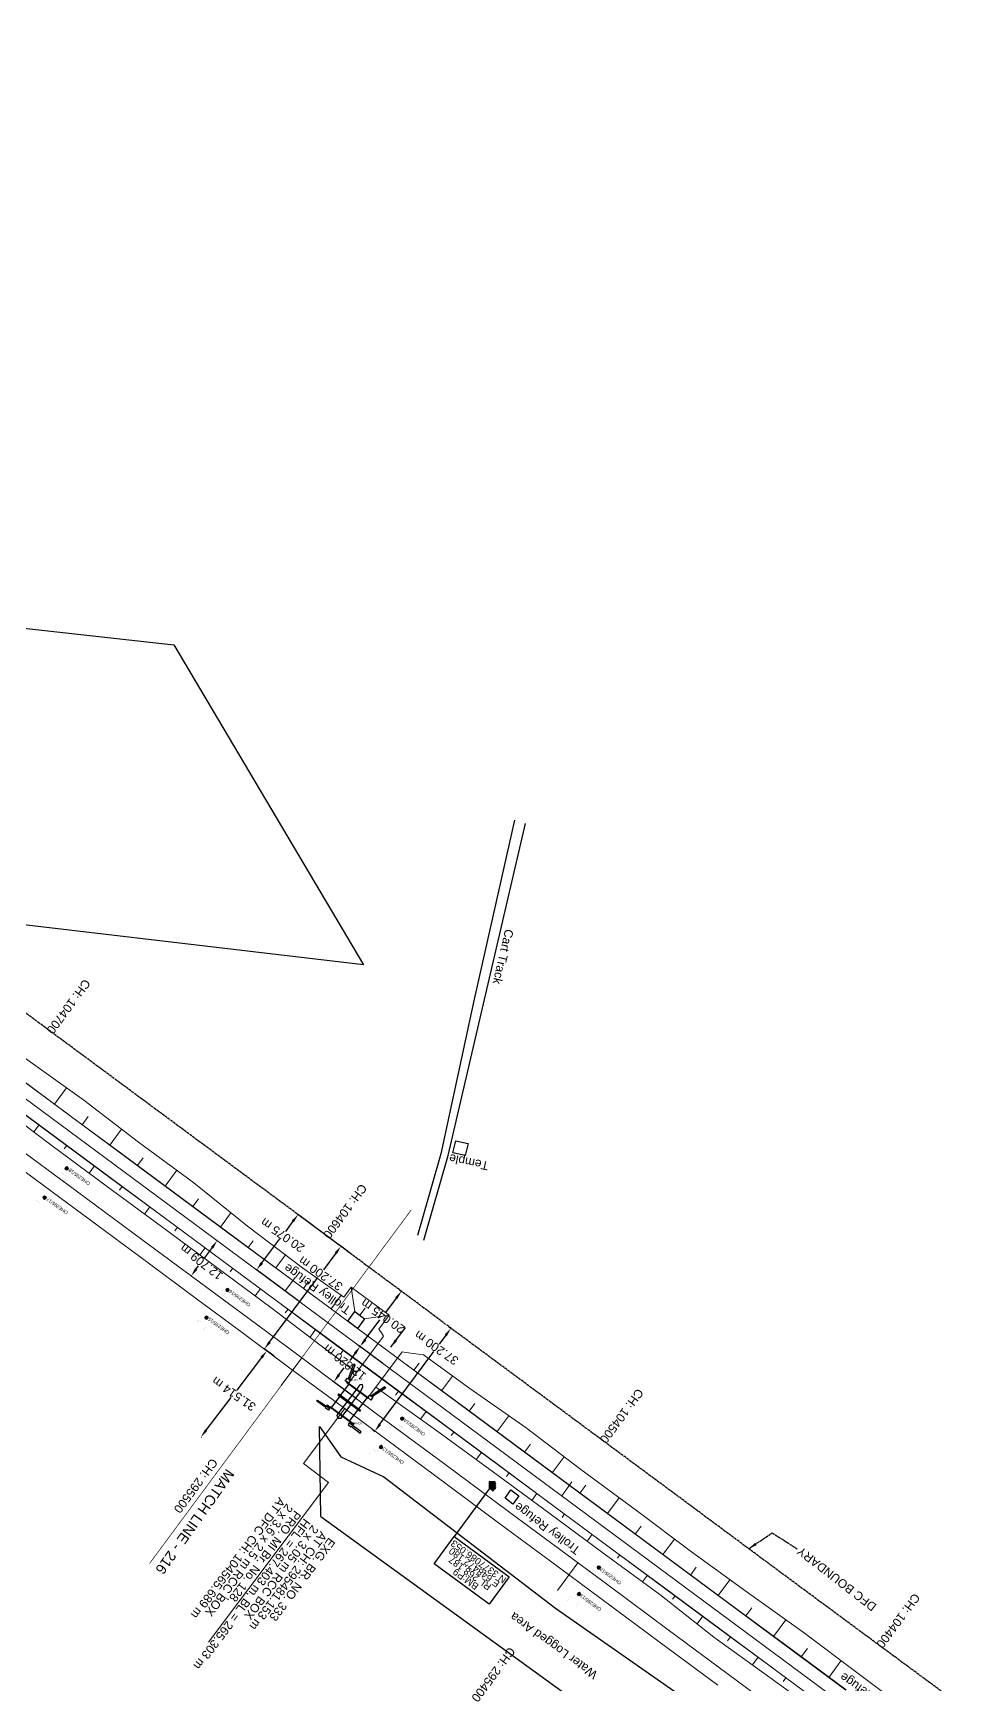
# Model space of a CAD drawing. Header units: metres. Extents: x 644418 to 1306172, y 3366650 to 6747308.
# Drawn here: x 648338.7 to 648605.2, y 3377028.2 to 3377508 of the extents above; entities that cross this region are included whole.
import ezdxf
from ezdxf.enums import TextEntityAlignment as Align

# ---------------------------------------------------------------- set-up
doc = ezdxf.new("R2010")
doc.units = ezdxf.units.M
doc.header["$MEASUREMENT"] = 0
doc.linetypes.add('CENTER', pattern=[2, 1.25, -0.25, 0.25, -0.25])
doc.linetypes.add('PHANTOM2', pattern=[1.25, 0.625, -0.125, 0.125, -0.125, 0.125, -0.125])
doc.layers.get('Defpoints').update_dxf_attribs({"lineweight": 0})
for name, color, linetype in [('Bench_Mark', 7, 'Continuous'), ('BRIDGE_PARAPET', 7, 'Continuous'), ('CART_TRACK', 34, 'Continuous'), ('CULVERT_PARAPET', 7, 'Continuous'), ('DFCC Boundary', 6, 'CENTER'), ('Dimension', 10, 'Continuous'), ('MATCH LINE', 7, 'Continuous'), ('PIER_OR_ABUTMENT', 7, 'Continuous'), ('POND', 5, 'Continuous'), ('PROPOSED DFCC FORMATION LINE', 187, 'Continuous'), ('RELIGIOUS_PLACE', 251, 'Continuous'), ('RETAINING_WALL', 142, 'Continuous'), ('SFL_SOFFIT_LVL', 251, 'Continuous'), ('SIGN_BOARD', 251, 'Continuous'), ('STYLEREMARK', 251, 'Continuous'), ('TOPO_TEXT', 251, 'Continuous'), ('Trolley Refuse', 10, 'Continuous'), ('TROLLEY_STAND', 7, 'Continuous'), ('WATER_LOGGED_AREA', 5, 'Continuous'), ('WING_WALL', 7, 'Continuous')]:
    doc.layers.add(name, color=color, linetype=linetype)
for name, color, linetype, lineweight in [('BOUNDARY DIMENTION', 10, 'Continuous', 0), ('BRIDGE DETAILS PLAN', 7, 'Continuous', 0), ('CANAL BOTTOM', 5, 'Continuous', 0), ('Existing Chainage', 7, 'Continuous', 0), ('Existing IR Track', 143, 'Continuous', 0), ('Existing Railway Boundary', 7, 'CENTER', 0), ('OHE MAST', 8, 'Continuous', 0), ('OHE MAST TEXT', 8, 'Continuous', 0), ('Proposed Chainage', 10, 'Continuous', 0), ('PROPOSED DFCC TOE LINE', 239, 'Continuous', 0), ('PROPOSED DFCC TOE SLOPES', 239, 'Continuous', 0), ('PROPOSED DFCC TRACK', 1, 'Continuous', 0)]:
    doc.layers.add(name, color=color, linetype=linetype, lineweight=lineweight)
doc.styles.get("Standard").update_dxf_attribs({"font": 'arial.ttf'})
doc.styles.add('Style-Arial', font='arial.ttf')
doc.dimstyles.new('DIM', dxfattribs={"dimtxt": 2.5, "dimasz": 2.5, "dimexe": 0.18, "dimexo": 0.0625, "dimgap": 0.09, "dimtad": 0, "dimtih": 1, "dimtoh": 1, "dimdec": 3, "dimzin": 0, "dimdsep": 46, "dimtxsty": 'Standard', "dimcen": 0.09, "dimadec": 0, "dimazin": 0, "dimtfac": 1, "dimtdec": 3, "dimtofl": 0, "dimtmove": 0, "dimatfit": 3, "dimfxl": 1, "dimtolj": 1, "dimtzin": 0, "dimarcsym": 0})
doc.dimstyles.new('ISO-25', dxfattribs={"dimtxt": 2.5, "dimasz": 2.5, "dimexe": 1.25, "dimexo": 0.625, "dimtad": 1, "dimtxsty": 'Standard', "dimcen": 2.5, "dimadec": 0, "dimazin": 0, "dimtfac": 1, "dimtmove": 0, "dimatfit": 3, "dimfxl": 1, "dimarcsym": 0})

# ---------------------------------------------------------------- blocks, each defined once
blk = doc.blocks.new('SIG')
for color, points in [(1, [(-0.22, 0.42, 0.180295), (-0.01, 0.33, -0.00255), (0.01, 0.33, -0.00255), (0.02, 0.33, 0.180295), (0.23, 0.42, -0.002654), (0.25, 0.44, 0.184495), (0.33, 0.65, 1.000001), (-0.32, 0.65, 0.184495), (-0.24, 0.44, -0.002654)]), (2, [(0.23, -0.23, -0.002654), (0.25, -0.21, 0.184495), (0.33, 0.01, 1.000001), (-0.32, 0.01, 0.184495), (-0.24, -0.21, -0.002654), (-0.22, -0.23, 0.180295), (-0.01, -0.32, -0.00255), (0.01, -0.32, -0.00255), (0.02, -0.32, 0.180295)]), (3, [(0.23, -0.88, -0.002654), (0.25, -0.86, 0.184495), (0.33, -0.64, 1.000001), (-0.32, -0.64, 0.184495), (-0.24, -0.86, -0.002654), (-0.22, -0.88, 0.395599)])]:
    blk.add_hatch(color=color).paths.add_polyline_path(points)
for p, q in [((-0.31, 0.98), (-0.32, -0.9)), ((0.33, -0.9), (0.32, 0.98))]:
    blk.add_line(p, q)
for points in [[(-0.31, 0.98), (-0.81, 0.98, 0.198758), (-0.42, 0.41, 0.003814), (-0.31, 0.39, 0.003814)], [(-0.31, 0.33), (-0.81, 0.33, 0.198758), (-0.42, -0.23, 0.003727), (-0.32, -0.26, 0.003727)], [(0.32, 0.98), (0.82, 0.98, -0.198758), (0.44, 0.41, -0.003814), (0.32, 0.39, -0.003814)], [(0.32, 0.33), (0.82, 0.33, -0.198758), (0.44, -0.23, -0.003727), (0.33, -0.26, -0.003727)], [(-0.32, -0.32), (-0.81, -0.32, 0.198758), (-0.42, -0.88, 0.003639), (-0.32, -0.9)], [(0.33, -0.32), (0.82, -0.32, -0.198758), (0.44, -0.88, -0.003639), (0.33, -0.9)]]:
    blk.add_lwpolyline(points, format="xyb")
for centre, radius, start, end in [((0.01, 0.91), 0.324, 12.4049, 167.5951), ((0.01, 0.81), 0.357, 27.7578, 152.2422), ((0.01, -0.9), 0.324, 181.4572, 358.5428)]:
    blk.add_arc(centre, radius, start, end)
blk = doc.blocks.new('BM')
blk.add_hatch(color=256).paths.add_polyline_path([(-0.88, 0.88), (-0.88, -0.88), (0.88, -0.88), (0.88, 0.88)])
for p, q in [((0.88, 0.88), (-0.88, 0.88)), ((-0.88, 0.88), (-0.88, -0.88)), ((0.88, -0.88), (0.88, 0.88)), ((-0.88, -0.88), (0.88, -0.88))]:
    blk.add_line(p, q)
blk = doc.blocks.new('OHE MAST')
h = blk.add_hatch(color=256)
edge = h.paths.add_edge_path()
edge.add_arc((0, 0), 0.514, 0, 360)
at = {"const_width": 0.01, "flags": 128}
for points in [[(1.5, 3.5), (1.5, 2), (-1.5, 2), (-1.5, 3.5)], [(0, 2), (0, 0)]]:
    blk.add_lwpolyline(points, dxfattribs=at)
blk.add_circle((0, 0), 0.514)
blk = doc.blocks.new('*D1532')
at = {"layer": 'Defpoints', "color": 0, "transparency": 16777216}
for p in [(648440.49, 3377121.3), (648426.16, 3377115.99), (648432.84, 3377111.01)]:
    blk.add_point(p, dxfattribs=at)
at = {"layer": 'Dimension', "color": 0, "lineweight": -2, "transparency": 16777216}
for p, q in [((648440.44, 3377121.33), (648433.67, 3377126.38)), ((648432.32, 3377124.27), (648430.79, 3377122.21)), ((648427.65, 3377117.99), (648429.16, 3377120.02)), ((648432.79, 3377111.05), (648426.01, 3377116.1))]:
    blk.add_line(p, q, dxfattribs=at)
at = {"layer": 'Dimension', "color": 0, "transparency": 16777216}
for points in [[(648431.99, 3377124.51), (648432.66, 3377124.02), (648433.81, 3377126.27)], [(648427.32, 3377118.24), (648427.98, 3377117.75), (648426.16, 3377115.99)]]:
    blk.add_solid(points, dxfattribs=at)
at = {"layer": 'Dimension', "color": 0, "lineweight": 0, "transparency": 16777216, "insert": (648429.35, 3377121.61), "char_height": 2.5, "attachment_point": 5, "rotation": 142}
blk.add_mtext('\\A1;12.820 m', dxfattribs=at)
blk = doc.blocks.new('*D1517')
at = {"layer": 'Defpoints', "color": 0, "transparency": 16777216}
for p in [(648392.27, 3377156.99), (648384.71, 3377146.77), (648384.71, 3377146.77)]:
    blk.add_point(p, dxfattribs=at)
at = {"layer": 'Dimension', "color": 0, "lineweight": -2, "transparency": 16777216}
for p, q in [((648392.22, 3377157.03), (648392.12, 3377157.1)), ((648390.78, 3377154.98), (648388.5, 3377151.9)), ((648384.66, 3377146.81), (648384.56, 3377146.88)), ((648386.19, 3377148.78), (648386.87, 3377149.7))]:
    blk.add_line(p, q, dxfattribs=at)
at = {"layer": 'Dimension', "color": 0, "transparency": 16777216}
for points in [[(648390.44, 3377155.23), (648391.11, 3377154.74), (648392.26, 3377156.99)], [(648385.86, 3377149.03), (648386.53, 3377148.54), (648384.71, 3377146.77)]]:
    blk.add_solid(points, dxfattribs=at)
at = {"layer": 'Dimension', "color": 0, "lineweight": 0, "transparency": 16777216, "insert": (648387.68, 3377150.8), "char_height": 2.5, "attachment_point": 5, "rotation": 142}
blk.add_mtext('\\A1;12.709 m', dxfattribs=at)
blk = doc.blocks.new('*D1579')
at = {"layer": 'BOUNDARY DIMENTION', "color": 0, "lineweight": -2, "transparency": 16777216}
for p, q in [((648427.71, 3377155.74), (648415.64, 3377164.75)), ((648414.29, 3377162.64), (648412.09, 3377159.7)), ((648405.26, 3377150.57), (648410.45, 3377157.51)), ((648415.69, 3377139.66), (648403.62, 3377148.67))]:
    blk.add_line(p, q, dxfattribs=at)
at = {"layer": 'BOUNDARY DIMENTION', "color": 0, "transparency": 16777216}
for points in [[(648413.96, 3377162.89), (648414.62, 3377162.39), (648415.79, 3377164.65)], [(648404.93, 3377150.82), (648405.6, 3377150.32), (648403.77, 3377148.57)]]:
    blk.add_solid(points, dxfattribs=at)
at = {"layer": 'Defpoints', "color": 0, "transparency": 16777216}
for p in [(648415.79, 3377164.65), (648427.76, 3377155.7), (648415.74, 3377139.62)]:
    blk.add_point(p, dxfattribs=at)
at = {"layer": 'BOUNDARY DIMENTION', "color": 0, "transparency": 16777216, "insert": (648411.27, 3377158.61), "char_height": 2.5, "attachment_point": 5, "rotation": 145}
blk.add_mtext('\\A1;20.075 m', dxfattribs=at)
blk = doc.blocks.new('*D1573')
at = {"layer": 'Defpoints', "color": 0, "linetype": 'ByBlock', "ltscale": 0.5, "transparency": 16777216}
for p in [(648406.68, 3377125.01), (648387.55, 3377099.97), (648387.55, 3377099.97)]:
    blk.add_point(p, dxfattribs=at)
at = {"layer": 'Existing Railway Boundary', "color": 0, "linetype": 'ByBlock', "lineweight": -2, "ltscale": 0.5, "transparency": 16777216}
for p, q in [((648405.16, 3377123.03), (648397.95, 3377113.58)), ((648406.73, 3377124.97), (648406.82, 3377124.9)), ((648389.07, 3377101.95), (648396.28, 3377111.4)), ((648387.6, 3377099.93), (648387.69, 3377099.86))]:
    blk.add_line(p, q, dxfattribs=at)
at = {"layer": 'Existing Railway Boundary', "color": 0, "linetype": 'ByBlock', "ltscale": 0.5, "transparency": 16777216}
for points in [[(648404.83, 3377123.28), (648405.49, 3377122.77), (648406.68, 3377125.01)], [(648388.74, 3377102.21), (648389.4, 3377101.7), (648387.55, 3377099.97)]]:
    blk.add_solid(points, dxfattribs=at)
at = {"layer": 'Existing Railway Boundary', "color": 0, "linetype": 'ByBlock', "ltscale": 0.5, "transparency": 16777216, "insert": (648397.11, 3377112.49), "char_height": 2.5, "attachment_point": 5, "rotation": 145}
blk.add_mtext('\\A1;31.514 m', dxfattribs=at)
blk = doc.blocks.new('*D1791')
at = {"layer": 'BOUNDARY DIMENTION', "color": 0, "lineweight": -2, "transparency": 16777216}
for p, q in [((648445.16, 3377142.78), (648445.94, 3377142.2)), ((648444.29, 3377140.31), (648441.21, 3377136.18)), ((648435.29, 3377128.26), (648439.57, 3377133.99)), ((648433.15, 3377126.73), (648433.93, 3377126.15))]:
    blk.add_line(p, q, dxfattribs=at)
at = {"layer": 'BOUNDARY DIMENTION', "color": 0, "transparency": 16777216}
for points in [[(648443.96, 3377140.56), (648444.63, 3377140.06), (648445.79, 3377142.31)], [(648434.95, 3377128.5), (648435.62, 3377128.01), (648433.79, 3377126.25)]]:
    blk.add_solid(points, dxfattribs=at)
at = {"layer": 'Defpoints', "color": 0, "transparency": 16777216}
for p in [(648445.11, 3377142.82), (648445.79, 3377142.31), (648433.1, 3377126.77)]:
    blk.add_point(p, dxfattribs=at)
at = {"layer": 'BOUNDARY DIMENTION', "color": 0, "transparency": 16777216, "insert": (648440.39, 3377135.09), "char_height": 2.5, "attachment_point": 5, "rotation": 145}
blk.add_mtext('\\A1;20.045 m', dxfattribs=at)
blk = doc.blocks.new('*D1916')
at = {"layer": 'Defpoints', "color": 0, "linetype": 'Continuous', "ltscale": 0.5, "transparency": 16777216}
for p in [(648428.21, 3377155.36), (648431.09, 3377153.22), (648408.86, 3377123.38)]:
    blk.add_point(p, dxfattribs=at)
at = {"layer": 'DFCC Boundary', "color": 0, "linetype": 'Continuous', "lineweight": -2, "ltscale": 0.5, "transparency": 16777216}
for p, q in [((648431.04, 3377153.26), (648428.07, 3377155.46)), ((648426.72, 3377153.35), (648423.14, 3377148.54)), ((648407.49, 3377127.53), (648421.5, 3377146.35)), ((648408.81, 3377123.42), (648405.85, 3377125.63))]:
    blk.add_line(p, q, dxfattribs=at)
at = {"layer": 'DFCC Boundary', "color": 0, "linetype": 'Continuous', "ltscale": 0.5, "transparency": 16777216}
for points in [[(648426.39, 3377153.6), (648427.06, 3377153.1), (648428.21, 3377155.36)], [(648407.15, 3377127.78), (648407.82, 3377127.28), (648405.99, 3377125.52)]]:
    blk.add_solid(points, dxfattribs=at)
at = {"layer": 'DFCC Boundary', "color": 0, "linetype": 'Continuous', "ltscale": 0.5, "transparency": 16777216, "insert": (648422.32, 3377147.44), "char_height": 2.5, "attachment_point": 5, "rotation": 145}
blk.add_mtext('\\A1;37.200 m', dxfattribs=at)
blk = doc.blocks.new('*D1917')
at = {"layer": 'Defpoints', "color": 0, "linetype": 'Continuous', "ltscale": 0.5, "transparency": 16777216}
for p in [(648459.48, 3377132.1), (648460.21, 3377131.56), (648437.35, 3377102.2)]:
    blk.add_point(p, dxfattribs=at)
at = {"layer": 'DFCC Boundary', "color": 0, "linetype": 'Continuous', "lineweight": -2, "ltscale": 0.5, "transparency": 16777216}
for p, q in [((648459.53, 3377132.06), (648460.35, 3377131.45)), ((648458.72, 3377129.55), (648456.81, 3377126.97)), ((648439.56, 3377103.67), (648455.18, 3377124.77)), ((648437.4, 3377102.16), (648438.22, 3377101.55))]:
    blk.add_line(p, q, dxfattribs=at)
at = {"layer": 'DFCC Boundary', "color": 0, "linetype": 'Continuous', "ltscale": 0.5, "transparency": 16777216}
for points in [[(648458.38, 3377129.8), (648459.05, 3377129.3), (648460.21, 3377131.56)], [(648439.23, 3377103.92), (648439.9, 3377103.42), (648438.08, 3377101.66)]]:
    blk.add_solid(points, dxfattribs=at)
at = {"layer": 'DFCC Boundary', "color": 0, "linetype": 'Continuous', "ltscale": 0.5, "transparency": 16777216, "insert": (648455.99, 3377125.87), "char_height": 2.5, "attachment_point": 5, "rotation": 145}
blk.add_mtext('\\A1;37.200 m', dxfattribs=at)

msp = doc.modelspace()

# ---------------------------------------------------------------- linework, layer by layer
at = {"layer": 'BRIDGE DETAILS PLAN', "color": 7, "linetype": 'Continuous', "lineweight": 0, "flags": 128}
msp.add_lwpolyline([(648429.3164, 3377108.2241), (648417.3134, 3377092.2577), (648424.617, 3377086.767), (648389.7429, 3377040.3774)], dxfattribs=at)
at = {"layer": 'CART_TRACK', "linetype": 'Continuous'}
for points in [[(648478.688, 3377279.189, 266.688), (648466.956, 3377227.164, 266.558), (648457.243, 3377182.264, 266.61), (648450.467, 3377158.465, 266.441)], [(648452.356, 3377157.188, 266.516), (648459.345, 3377181.719, 266.561), (648469.686, 3377225.83, 266.688), (648481.841, 3377278.246, 266.591)]]:
    msp.add_polyline3d(points, dxfattribs=at)
at = {"layer": 'CULVERT_PARAPET', "linetype": 'Continuous'}
for points in [[(648427.35, 3377112.098, 268.67), (648427.449, 3377112.226, 268.675), (648433.892, 3377107.533, 268.668), (648433.7929, 3377107.4049, 268.668)], [(648427.557, 3377112.39, 268.594), (648427.629, 3377112.465, 268.622), (648433.881, 3377107.747, 268.626), (648433.8064, 3377107.6693, 268.626)], [(648430.053, 3377115.853, 268.64), (648436.25, 3377111.307, 268.635), (648436.117, 3377111.162, 268.634), (648429.92, 3377115.708, 268.634)], [(648425.114, 3377108.772, 268.699), (648431.311, 3377104.226, 268.694), (648431.178, 3377104.081, 268.693), (648424.981, 3377108.627, 268.693)]]:
    msp.add_polyline3d(points, close=True, dxfattribs=at)
at = {"layer": 'DFCC Boundary', "ltscale": 0.5, "flags": 128}
msp.add_lwpolyline([(655695.597, 3371812.1897), (655640.8822, 3371912.823), (655580.0449, 3371996.7158), (655509.7792, 3372062.0857), (655426.9534, 3372113.9756), (655342.6069, 3372167.9462), (655257.8854, 3372221.2222), (655173.2688, 3372275.363), (655087.3459, 3372327.2788), (655002.8598, 3372380.6107), (654914.5097, 3372429.9473), (654741.1355, 3372529.4419), (654650.033, 3372576.4159), (654568.6995, 3372626.155), (654571.9877, 3372630.6369), (654391.4686, 3372756.327), (654377.1337, 3372736.8494), (654004.4289, 3373016.6995), (654007.7887, 3373020.6424), (653690.5739, 3373253.6486), (653690.5425, 3373253.6059), (653433.8132, 3373453.1485), (653440.7668, 3373462.5592), (653208.8394, 3373636.5534), (653216.1698, 3373646.5105), (653142.1983, 3373700.8896), (653053.6963, 3373771.1122), (652994.4341, 3373810.5255), (652929.3691, 3373859.5713), (652860.9168, 3373902.1103), (652749.6028, 3373984.4705), (652631.2396, 3374070.7175), (652636.2281, 3374078.1704), (652537.912, 3374145.7283), (652392.904, 3374241.2711), (652388.7719, 3374235.6812), (652308.569, 3374304.8076), (652315.9256, 3374314.7669), (652103.9815, 3374448.7876), (652083.1937, 3374464.1943), (652072.7494, 3374471.9329), (652052.3219, 3374487.0684), (652038.1897, 3374497.5387), (652024.0173, 3374508.0388), (652009.8347, 3374518.5254), (651995.6683, 3374529), (651981.7515, 3374539.2836), (651967.8828, 3374549.5317), (651954.6903, 3374559.2866), (651941.4997, 3374569.04), (651923.9377, 3374582.0168), (651906.3215, 3374595.0337), (651892.0868, 3374605.5547), (651877.7985, 3374616.1153), (651861.6288, 3374628.0564), (651845.5071, 3374639.9619), (651829.5757, 3374651.7544), (651824.7911, 3374655.296), (651813.6747, 3374663.5244), (651797.4592, 3374675.4968), (651792.6217, 3374679.0685), (651809.3453, 3374701.6999), (651798.0335, 3374710.0518), (651782.3495, 3374721.6444), (651766.6655, 3374733.2369), (651750.5163, 3374745.1875), (651734.3118, 3374757.179), (651717.3274, 3374769.6994), (651700.4625, 3374782.1317), (651684.6001, 3374793.8578), (651668.5938, 3374805.6902), (651652.6806, 3374817.4203), (651636.8173, 3374829.1137), (651620.9269, 3374840.8662), (651604.9647, 3374852.6718), (651588.7459, 3374864.6312), (651572.5882, 3374876.5455), (651556.6943, 3374888.2868), (651540.8409, 3374899.9983), (651524.5553, 3374912.0488), (651508.2568, 3374924.109), (651492.7938, 3374935.5157), (651477.3997, 3374946.8715), (651461.3291, 3374958.7436), (651445.2311, 3374970.6359), (651429.3555, 3374982.3615), (651413.4375, 3374994.1184), (651396.6322, 3375006.522), (651379.7761, 3375018.963), (651363.6644, 3375030.8565), (651352.7728, 3375038.8965), (651331.6522, 3375054.4784), (651315.7738, 3375066.1947), (651299.7306, 3375078.0412), (651283.6239, 3375089.9346), (651273.9044, 3375097.1057), (651264.2377, 3375104.2378), (651243.4187, 3375119.6324), (651222.5077, 3375135.095), (651201.5462, 3375150.5784), (651180.4926, 3375166.1298), (651161.7365, 3375179.9701), (651143.0969, 3375193.7244), (651126.6442, 3375205.9373), (651110.0563, 3375218.2505), (651088.7204, 3375233.9244), (651067.5473, 3375249.4788), (651049.4448, 3375262.8672), (651031.0656, 3375276.4601), (651013.3004, 3375289.5618), (650995.6557, 3375302.5748), (650975.556, 3375317.4171), (650955.4878, 3375332.2363), (650948.8014, 3375337.1771), (650951.4372, 3375340.7501), (650937.0874, 3375351.3535), (650916.0918, 3375366.8677), (650897.9224, 3375380.2929), (650879.805, 3375393.6796), (650866.8386, 3375403.2309), (650853.9116, 3375412.7532), (650835.5886, 3375426.289), (650817.2946, 3375439.8035), (650797.968, 3375454.1206), (650778.7222, 3375468.3781), (650760.7655, 3375481.6337), (650742.8011, 3375494.8949), (650723.0807, 3375509.4255), (650703.3693, 3375523.9495), (650688.6613, 3375534.8372), (650673.8463, 3375545.804), (650653.7938, 3375560.6295), (650633.6894, 3375575.4932), (650612.6421, 3375591.0542), (650592.0153, 3375606.3042), (650570.0328, 3375622.5591), (650548.5001, 3375638.4814), (650530.5234, 3375651.793), (650512.3606, 3375665.2423), (650494.7465, 3375678.2665), (650476.9008, 3375691.462), (650459.2976, 3375704.4721), (650441.3132, 3375717.7633), (650427.1261, 3375728.1319), (650413.8099, 3375737.864), (650402.677, 3375746.2697), (650389.8486, 3375755.6668), (650377.7322, 3375764.5425), (650360.7275, 3375777.1141), (650343.7744, 3375789.6482), (650325.0342, 3375803.5254), (650306.3109, 3375817.39), (650287.6225, 3375831.2124), (650268.717, 3375845.1957), (650250.337, 3375858.8009), (650231.8256, 3375872.5033), (650215.4559, 3375884.6355), (650199.261, 3375896.6381), (650189.9351, 3375903.5429), (650184.6476, 3375907.4517), (650170.3331, 3375918.0338), (650153.2211, 3375930.7288), (650135.9365, 3375943.5518), (650119.2313, 3375955.9159), (650102.3769, 3375968.3905), (650085.2738, 3375981.0461), (650068.2078, 3375993.6742), (650052.7787, 3376005.1011), (650037.4384, 3376016.4621), (650022.1728, 3376027.766), (650006.9632, 3376039.0283), (649974.7512, 3376062.8762), (649961.4537, 3376072.7117), (649948.2091, 3376082.508), (649944.476, 3376085.2722), (649918.728, 3376050.5341), (649909.4316, 3376057.4177), (649896.4092, 3376067.0604), (649893.7832, 3376069.0128), (649891.1645, 3376070.9437), (649888.4639, 3376072.9569), (649875.744, 3376082.3694), (649867.5551, 3376088.4016), (649853.4118, 3376098.8745), (649839.2513, 3376109.3603), (649829.0749, 3376116.9005), (649827.2194, 3376118.2675), (649818.0867, 3376125.0366), (649808.8566, 3376131.8779), (649793.2502, 3376143.4201), (649777.6288, 3376154.9733), (649763.6321, 3376165.3144), (649749.5741, 3376175.7007), (649733.9228, 3376187.2754), (649718.3343, 3376198.8036), (649705.3241, 3376208.4391), (649692.3703, 3376218.0327), (649678.0208, 3376228.6769), (649663.5747, 3376239.3366), (649646.4625, 3376252.0623), (649634.6272, 3376260.744), (649624.9192, 3376267.9946), (649615.0208, 3376275.3876), (649599.9831, 3376286.4834), (649588.9857, 3376294.598), (649590.032, 3376296.0132), (649586.1685, 3376298.8639), (649569.3593, 3376311.3207), (649552.641, 3376323.7102), (649537.2353, 3376335.0739), (649521.9792, 3376346.327), (649506.2408, 3376358.0035), (649490.3575, 3376369.7875), (649475.7578, 3376380.5673), (649461.1933, 3376391.3211), (649445.4753, 3376402.9572), (649429.8494, 3376414.5253), (649414.4906, 3376425.9209), (649378.3483, 3376452.6365), (649368.4603, 3376459.9984), (649352.6509, 3376471.6682), (649336.6992, 3376483.4434), (649322.3941, 3376494.1037), (649307.6557, 3376505.0862), (649290.8736, 3376517.4208), (649273.972, 3376529.8435), (649258.1992, 3376541.4854), (649242.2966, 3376553.2232), (649226.5432, 3376564.8634), (649210.8826, 3376576.435), (649195.2207, 3376588.0769), (649179.5326, 3376599.7383), (649164.9134, 3376610.5118), (649150.5177, 3376621.1205), (649135.415, 3376632.3287), (649120.2337, 3376643.5954), (649107.8929, 3376652.6743), (649095.5927, 3376661.7234), (649079.5687, 3376673.5769), (649063.4846, 3376685.4748), (649046.5651, 3376697.9756), (649029.6506, 3376710.4727), (649013.3465, 3376722.5351), (648996.9805, 3376734.6431), (648980.3936, 3376746.8979), (648963.6626, 3376759.259), (648946.7453, 3376771.7643), (648929.6945, 3376784.3682), (648913.5118, 3376796.3614), (648897.2206, 3376808.435), (648876.2496, 3376823.9678), (648855.1325, 3376839.6089), (648839.3985, 3376851.2044), (648823.6596, 3376862.8037), (648806.187, 3376875.7235), (648788.7814, 3376888.5937), (648772.4766, 3376900.6763), (648756.1277, 3376912.7915), (648748.6058, 3376918.3049), (648733.321, 3376929.6306), (648718.1841, 3376940.8501), (648694.1574, 3376958.9078), (648686.9154, 3376964.1595), (648685.9321, 3376964.8321), (648667.95, 3376978.2197), (648649.3198, 3376992.1471), (648633.5557, 3377003.8368), (648617.684, 3377015.6038), (648613.3865, 3377018.7718), (648613.1308, 3377018.4261), (648605.39, 3377024.1325), (648593.439, 3377032.9404), (648576.5994, 3377045.3816), (648559.8787, 3377057.7351), (648542.9247, 3377070.3132), (648525.9483, 3377082.908), (648511.3109, 3377093.7409), (648496.5572, 3377104.6599), (648477.562, 3377118.7172), (648458.5464, 3377132.7896), (648451.3349, 3377138.2101), (648435.5918, 3377149.862), (648422.1096, 3377159.9046), (648408.3664, 3377170.0637), (648394.6863, 3377180.1761), (648381.6588, 3377189.818), (648368.6059, 3377199.4787), (648354.1188, 3377210.196), (648339.6473, 3377220.9017), (648325.8166, 3377231.1386), (648311.9735, 3377241.3853), (648297.2469, 3377252.2824), (648283.6168, 3377262.3688), (648282.6002, 3377260.9951), (648281.5015, 3377261.8082), (648268.446, 3377271.4578), (648255.3849, 3377281.1115), (648243.3023, 3377290.0413), (648231.5826, 3377298.7116), (648230.1246, 3377299.843), (648216.137, 3377310.1827), (648202.3989, 3377320.3379), (648187.9045, 3377331.0225), (648173.4524, 3377341.7035), (648159.964, 3377351.7009), (648146.3755, 3377361.7726), (648132.3698, 3377372.1252), (648118.3132, 3377382.5155), (648104.5683, 3377392.6752), (648090.8453, 3377402.8186), (648079.0331, 3377411.5788), (648067.1746, 3377420.3734), (648052.1864, 3377431.461), (648037.1291, 3377442.5999), (648023.4384, 3377452.7367), (648009.6421, 3377462.9518), (647998.5681, 3377471.1475), (647977.6651, 3377486.6371), (647970.8013, 3377491.7424), (647954.3046, 3377504.0127), (647940.5645, 3377514.1537), (647927.1436, 3377524.0583), (647912.5029, 3377534.9198), (647897.7662, 3377545.8524), (647883.3488, 3377556.5286), (647868.9785, 3377567.1699), (647855.3948, 3377577.2425), (647841.7032, 3377587.3948), (647828.8284, 3377596.8277), (647815.9828, 3377606.2395), (647798.869, 3377618.9232), (647787.996, 3377626.9816), (647769.1212, 3377640.9619), (647756.6675, 3377650.183), (647742.624, 3377660.5991), (647728.5049, 3377671.0713), (647713.635, 3377682.0926), (647698.699, 3377693.1628), (647681.9918, 3377705.517), (647665.4025, 3377717.7839), (647652.0515, 3377727.6811), (647638.8028, 3377737.5025), (647625.2604, 3377747.546), (647611.724, 3377757.585), (647601.846, 3377764.9047), (647586.5632, 3377776.2354), (647574.9107, 3377784.8659), (647552.1318, 3377801.7377), (647544.5766, 3377807.3492), (647531.2096, 3377817.2774), (647518.7824, 3377826.4783), (647506.3678, 3377835.6698), (647493.0662, 3377845.5438), (647479.7149, 3377855.4547), (647466.3541, 3377865.3556), (647452.9886, 3377875.26), (647440.1702, 3377884.755), (647427.3392, 3377894.2595), (647421.9004, 3377898.2902), (647422.4016, 3377898.9655), (647413.1507, 3377905.8213), (647398.5546, 3377916.6386), (647385.2867, 3377926.4568), (647372.1159, 3377936.2032), (647357.4127, 3377947.1112), (647351.2811, 3377951.6601), (647330.0092, 3377967.4105), (647317.4471, 3377976.6964), (647304.414, 3377986.3606), (647291.335, 3377996.0589), (647278.7541, 3378005.3917), (647266.0777, 3378014.7954), (647252.9457, 3378024.4462), (647239.9839, 3378033.9719), (647225.7512, 3378044.5255), (647211.5179, 3378055.0796), (647196.511, 3378066.208), (647181.4966, 3378077.3419), (647167.7872, 3378087.5064), (647154.0498, 3378097.6917), (647140.7668, 3378107.5414), (647127.4862, 3378117.3893), (647113.2521, 3378127.9375), (647099.0375, 3378138.4713), (647085.0268, 3378148.8592), (647070.9977, 3378159.2608), (647056.5444, 3378169.9697), (647042.0873, 3378180.6814), (647027.5624, 3378191.4464), (647013.0728, 3378202.1851), (646999.864, 3378211.9684), (646986.6741, 3378221.7376), (646973.6148, 3378231.4185), (646960.4875, 3378241.1499), (646945.7953, 3378252.0414), (646931.0256, 3378262.9902), (646930.6274, 3378263.2852), (646951.9475, 3378292.0562)], dxfattribs=at)
at = {"layer": 'Existing Chainage', "color": 0, "linetype": 'Continuous', "lineweight": 13, "flags": 128}
for points in [[(648410.8386, 3377114.9375), (648416.8148, 3377122.9552)], [(648491.1508, 3377055.312), (648497.1059, 3377063.3455)]]:
    msp.add_lwpolyline(points, dxfattribs=at)
at = {"layer": 'Existing IR Track', "flags": 128}
for points in [[(648331.9949, 3377180.2899), (648346.482, 3377169.5727), (648359.5283, 3377159.9168), (648372.5558, 3377150.2749), (648386.2535, 3377140.1494), (648399.942, 3377130.0308), (648413.4155, 3377119.9947), (648429.0936, 3377108.3909), (648436.3059, 3377102.9698), (648455.4329, 3377088.815), (648474.4281, 3377074.7576), (648489.1812, 3377063.8391), (648503.801, 3377053.0192), (648520.76, 3377040.4374), (648537.7437, 3377027.8372)], [(648334.6264, 3377183.8293), (648349.0598, 3377173.1481), (648362.1568, 3377163.4534), (648370.3886, 3377157.3601), (648388.8836, 3377143.6873), (648404.0367, 3377132.4797), (648416.0438, 3377123.5299), (648431.5842, 3377111.9467), (648438.974, 3377106.4428), (648458.0326, 3377092.3125), (648476.9109, 3377078.3157), (648491.7592, 3377067.3089), (648506.1391, 3377056.6583), (648523.3493, 3377043.9192), (648540.4613, 3377031.247), (648557.0705, 3377018.93)]]:
    msp.add_lwpolyline(points, dxfattribs=at)
at = {"layer": 'MATCH LINE', "linetype": 'PHANTOM2', "ltscale": 15, "const_width": 0.2}
msp.add_lwpolyline([(648448.6526, 3377165.9386), (648372.6283, 3377063.2198)], dxfattribs=at)
at = {"layer": 'PIER_OR_ABUTMENT', "linetype": 'Continuous'}
msp.add_polyline3d([(648427.332, 3377106.72, 267.827), (648427.031, 3377106.223, 267.817), (648427.247, 3377105.41, 267.834), (648428.271, 3377105.442, 267.803), (648428.594, 3377105.892, 267.808), (648433.874, 3377113.086, 267.765), (648434.637, 3377114.576, 267.762), (648434.461, 3377115.175, 267.744), (648433.723, 3377115.108, 267.74), (648432.802, 3377113.952, 267.775)], close=True, dxfattribs=at)
at = {"layer": 'POND', "linetype": 'Continuous'}
msp.add_polyline3d([(648434.771, 3377237.129, 266.831), (648301.447, 3377252.863, 266.817), (648309.799, 3377337.887, 266.788), (648379.706, 3377330.141, 266.892)], close=True, dxfattribs=at)
at = {"layer": 'Proposed Chainage', "lineweight": 0, "flags": 128}
for points in [[(648414.977, 3377146.4025), (648412.0025, 3377142.3836)], [(648495.356, 3377086.9112), (648492.3815, 3377082.8923)]]:
    msp.add_lwpolyline(points, dxfattribs=at)
at = {"layer": 'PROPOSED DFCC FORMATION LINE', "lineweight": 0, "flags": 128}
for points in [[(648574.9914, 3377026.4152), (648558.9156, 3377038.3134), (648542.8398, 3377050.2117), (648526.764, 3377062.11), (648510.6882, 3377074.0082), (648494.6124, 3377085.9065), (648478.5366, 3377097.8048), (648462.4608, 3377109.703), (648446.385, 3377121.6013), (648430.3092, 3377133.4995), (648414.2334, 3377145.3978), (648398.1576, 3377157.2961), (648382.0818, 3377169.1943), (648366.006, 3377181.0926), (648349.9302, 3377192.9909), (648333.8544, 3377204.8891)], [(648333.8841, 3377204.9293), (648349.9599, 3377193.031), (648366.0357, 3377181.1328), (648382.1115, 3377169.2345), (648398.1873, 3377157.3363), (648414.2631, 3377145.438), (648430.3389, 3377133.5397), (648446.4147, 3377121.6415), (648462.4905, 3377109.7432), (648478.5663, 3377097.8449), (648494.6421, 3377085.9467), (648510.7179, 3377074.0484), (648526.7937, 3377062.1502), (648542.8695, 3377050.2519), (648558.9453, 3377038.3536), (648575.0211, 3377026.4554)], [(648570.4998, 3377020.3466), (648554.424, 3377032.2448), (648538.3482, 3377044.1431), (648522.2724, 3377056.0414), (648506.1966, 3377067.9396), (648490.1208, 3377079.8379), (648474.045, 3377091.7361), (648457.9692, 3377103.6344), (648441.8934, 3377115.5327), (648425.8176, 3377127.4309), (648409.7418, 3377139.3292), (648393.666, 3377151.2275), (648377.5902, 3377163.1257), (648361.5144, 3377175.024), (648345.4386, 3377186.9222), (648329.3628, 3377198.8205)], [(648570.5295, 3377020.3868), (648554.4537, 3377032.285), (648538.3779, 3377044.1833), (648522.3021, 3377056.0815), (648506.2263, 3377067.9798), (648490.1505, 3377079.8781), (648474.0747, 3377091.7763), (648457.9989, 3377103.6746), (648441.9231, 3377115.5729), (648425.8473, 3377127.4711), (648409.7715, 3377139.3694), (648393.6957, 3377151.2676), (648377.6199, 3377163.1659), (648361.5441, 3377175.0642), (648345.4683, 3377186.9624), (648329.3925, 3377198.8607)]]:
    msp.add_lwpolyline(points, dxfattribs=at)
at = {"layer": 'PROPOSED DFCC TOE LINE', "lineweight": 0, "flags": 128}
for points in [[(648280.0591, 3377251.4842), (648288.7193, 3377244.7619), (648304.8963, 3377233.0004), (648321.2048, 3377221.4166), (648337.2639, 3377209.4958), (648353.507, 3377197.8235), (648369.3841, 3377185.6568), (648385.5011, 3377173.8142), (648401.091, 3377161.2594), (648417.0155, 3377149.1567), (648429.0829, 3377140.6231)], [(648432.7443, 3377118.7185), (648424.1527, 3377125.1814), (648408.2488, 3377137.312), (648392.1664, 3377149.2014), (648376.083, 3377161.0894), (648359.9697, 3377172.9369), (648343.9357, 3377184.8917), (648327.9327, 3377196.8884)], [(648429.0829, 3377140.6231), (648431.2323, 3377143.5272), (648442.2593, 3377135.3658), (648439.2575, 3377131.31)], [(648432.2996, 3377136.3808), (648431.2323, 3377143.5272)], [(648435.1128, 3377134.2986), (648442.2593, 3377135.3658)], [(648439.2575, 3377131.31), (648440.015, 3377130.2584)], [(648447.1048, 3377124.523), (648452.1927, 3377123.7953), (648465.6733, 3377114.0435), (648482.0783, 3377102.59), (648497.998, 3377090.4808), (648514.0866, 3377078.5998), (648530.0851, 3377066.5971), (648546.2592, 3377054.8317), (648562.5527, 3377043.2275), (648578.5816, 3377031.266), (648589.7874, 3377022.8065)], [(648596.2779, 3376997.4114), (648585.0671, 3377006.4102), (648569.033, 3377018.3648), (648552.8398, 3377030.1045), (648536.628, 3377041.8189), (648520.8856, 3377054.1677), (648504.7555, 3377065.9925), (648488.6704, 3377077.8782), (648472.5469, 3377089.7121), (648456.4271, 3377101.5508), (648440.1359, 3377113.1582), (648438.3866, 3377114.4741)]]:
    msp.add_lwpolyline(points, dxfattribs=at)
at = {"layer": 'PROPOSED DFCC TOE SLOPES', "linetype": 'Continuous', "lineweight": 0, "flags": 128}
for points in [[(648344.9628, 3377196.6674), (648348.4879, 3377201.4302)], [(648340.5009, 3377190.639), (648338.9908, 3377188.5987)], [(648353.0007, 3377190.7183), (648354.7701, 3377193.109)], [(648361.0386, 3377184.7691), (648364.4781, 3377189.4163)], [(648348.5388, 3377184.6898), (648347.7685, 3377183.6491)], [(648369.0765, 3377178.82), (648370.7695, 3377181.1074)], [(648356.5767, 3377178.7407), (648355.0152, 3377176.6309)], [(648377.1144, 3377172.8709), (648380.521, 3377177.4735)], [(648364.6146, 3377172.7916), (648363.831, 3377171.7328)], [(648372.6525, 3377166.8424), (648371.104, 3377164.7502)], [(648385.1523, 3377166.9217), (648386.8155, 3377169.169)], [(648393.1902, 3377160.9726), (648396.2737, 3377165.1388)], [(648380.6904, 3377160.8933), (648379.9227, 3377159.856)], [(648401.2281, 3377155.0235), (648402.6803, 3377156.9856)], [(648388.7283, 3377154.9442), (648387.1967, 3377152.8747)], [(648409.266, 3377149.0743), (648412.0948, 3377152.8964)], [(648396.7662, 3377148.9951), (648396.0022, 3377147.9628)], [(648404.8041, 3377143.0459), (648403.2794, 3377140.9858)], [(648417.3039, 3377143.1252), (648418.7195, 3377145.0379)], [(648425.3418, 3377137.1761), (648428.3018, 3377141.1754)], [(648412.842, 3377137.0968), (648412.0643, 3377136.0459)], [(648433.7062, 3377135.3397), (648435.2301, 3377137.3987)], [(648420.8799, 3377131.1477), (648419.2384, 3377128.9298)], [(648428.9178, 3377125.1985), (648428.0617, 3377124.0418)], [(648449.4555, 3377119.3287), (648451.0093, 3377121.428)], [(648457.4934, 3377113.3796), (648460.6658, 3377117.6659)], [(648444.9936, 3377113.3003), (648444.1206, 3377112.1207)], [(648453.0315, 3377107.3511), (648451.3931, 3377105.1375)], [(648465.5313, 3377107.4304), (648467.169, 3377109.6431)], [(648473.5692, 3377101.4813), (648477.0092, 3377106.1291)], [(648461.0694, 3377101.402), (648460.2877, 3377100.3458)], [(648481.6071, 3377095.5322), (648483.363, 3377097.9046)], [(648469.1073, 3377095.4529), (648467.5659, 3377093.3703)], [(648489.645, 3377089.583), (648493.0788, 3377094.2225)], [(648477.1452, 3377089.5037), (648476.3859, 3377088.4778)], [(648485.1831, 3377083.5546), (648483.6882, 3377081.5348)], [(648497.6829, 3377083.6339), (648499.3769, 3377085.9227)], [(648505.7208, 3377077.6848), (648509.1152, 3377082.271)], [(648493.221, 3377077.6055), (648492.4818, 3377076.6067)], [(648513.7587, 3377071.7356), (648515.4505, 3377074.0215)], [(648501.2589, 3377071.6564), (648499.7852, 3377069.6652)], [(648521.7966, 3377065.7865), (648525.1416, 3377070.3059)], [(648509.2968, 3377065.7072), (648508.5666, 3377064.7206)], [(648517.3347, 3377059.7581), (648515.9015, 3377057.8216)], [(648529.8345, 3377059.8374), (648531.5044, 3377062.0937)], [(648537.8724, 3377053.8883), (648541.2614, 3377058.4672)], [(648525.3726, 3377053.809), (648524.6325, 3377052.809)], [(648545.9103, 3377047.9391), (648547.6408, 3377050.2772)], [(648533.4105, 3377047.8598), (648531.7636, 3377045.6346)], [(648553.9482, 3377041.99), (648557.518, 3377046.8132)], [(648541.4484, 3377041.9107), (648540.5864, 3377040.746)], [(648549.4863, 3377035.9616), (648547.8304, 3377033.7242)], [(648561.9861, 3377036.0409), (648563.8002, 3377038.4919)], [(648570.024, 3377030.0917), (648573.6287, 3377034.9621)], [(648557.5242, 3377030.0124), (648556.7285, 3377028.9373)]]:
    msp.add_lwpolyline(points, dxfattribs=at)
at = {"layer": 'PROPOSED DFCC TRACK', "color": 12, "flags": 128}
msp.add_lwpolyline([(652051.8841, 3374457.8117), (651483.1316, 3374869.9633), (651480.0951, 3374872.1638), (651477.0587, 3374874.3645), (651474.0227, 3374876.5656), (651470.9871, 3374878.7673), (651467.952, 3374880.9698), (651464.9177, 3374883.1733), (651461.8843, 3374885.3781), (651458.8519, 3374887.5843, -0.00144677), (651426.1699, 3374911.5196), (651423.1515, 3374913.7448), (651420.1341, 3374915.9715), (651417.1177, 3374918.1993), (651414.1019, 3374920.4282), (651411.0868, 3374922.6578), (651408.0721, 3374924.8881), (651405.0578, 3374927.1188), (651402.0435, 3374929.3497), (646816.8315, 3378323.0253)], format="xyb", dxfattribs=at)
at = {"layer": 'PROPOSED DFCC TRACK', "linetype": 'Continuous', "flags": 128}
for points, elevation in [([(648431.082, 3377116.474), (648440.5552, 3377129.2652), (648440.015, 3377130.2584)], 268.639), ([(648436.638, 3377112.113), (648445.9972, 3377124.7502), (648447.1048, 3377124.523)], 268.637)]:
    msp.add_lwpolyline(points, dxfattribs=dict(at, elevation=elevation))
at = {"layer": 'RELIGIOUS_PLACE', "linetype": 'Continuous'}
msp.add_polyline3d([(648465.164, 3377185.232, 266.617), (648464.356, 3377181.784, 266.4), (648460.793, 3377182.521, 266.487), (648461.6025, 3377185.9755, 266.487)], close=True, dxfattribs=at)
at = {"layer": 'RETAINING_WALL', "linetype": 'Continuous'}
for points in [[(648430.751, 3377116.64, 268.131), (648430.454, 3377117, 268.077), (648431.94, 3377121.225, 266.488), (648432.239, 3377120.8626, 266.488)], [(648441.173, 3377114.118, 266.479), (648437.435, 3377111.7, 268.071), (648437.029, 3377112.046, 268.141), (648440.9988, 3377114.614, 268.141)], [(648424.084, 3377108.833, 268.255), (648424.905, 3377108.249, 268.255), (648424.611, 3377107.786, 268.232), (648423.755, 3377108.38, 268.243), (648423.806, 3377108.478, 268.236), (648421.195, 3377110.333, 268.246), (648421.449, 3377110.635, 268.246)], [(648430.283, 3377103.608, 268.27), (648431.072, 3377102.951, 268.241), (648431.206, 3377103.067, 268.264), (648433.797, 3377101.04, 268.257), (648434.094, 3377101.417, 268.274), (648431.444, 3377103.436, 268.29), (648430.591, 3377104.058, 268.258)]]:
    msp.add_polyline3d(points, close=True, dxfattribs=at)
at = {"layer": 'SFL_SOFFIT_LVL', "linetype": 'Continuous'}
for points in [[(648430.649, 3377115.54, 267.843), (648425.284, 3377108.344, 267.799)], [(648430.6, 3377104.451, 267.868), (648435.909, 3377111.441, 267.818)]]:
    msp.add_polyline3d(points, dxfattribs=at)
at = {"layer": 'STYLEREMARK'}
msp.add_line((648472.18, 3377086.053), (648461.1042, 3377071.0113), dxfattribs=at)
at = {"layer": 'STYLEREMARK', "linetype": 'Continuous'}
msp.add_lwpolyline([(648455.3132, 3377063.1053), (648461.1042, 3377071.0113), (648477.0775, 3377059.3112), (648471.2866, 3377051.4052)], close=True, dxfattribs=at)
at = {"layer": 'Trolley Refuse'}
msp.add_lwpolyline([(648433.0306, 3377131.4853), (648430.2174, 3377133.5675), (648432.2996, 3377136.3808), (648435.1128, 3377134.2986)], close=True, dxfattribs=at)
at = {"layer": 'TROLLEY_STAND', "linetype": 'Continuous'}
msp.add_polyline3d([(648479.908, 3377082.824, 268.623), (648478.213, 3377080.448, 268.739), (648475.919, 3377082.207, 268.744), (648477.6153, 3377084.5849, 268.744)], close=True, dxfattribs=at)
at = {"layer": 'WATER_LOGGED_AREA', "linetype": 'Continuous'}
for points in [[(648422.353, 3377076.803, 265.647), (648421.975, 3377103.018, 265.682), (648428.149, 3377094.184, 265.679), (648440.654, 3377088.383, 265.111), (648490.593, 3377050.167, 265.821), (648528.134, 3377023.961, 266.003), (648558.961, 3377001.427, 264.875), (648679.962, 3376908.452, 265.584), (648714.98, 3376883.058, 265.339), (648741.59, 3376862.043, 265.4), (648806.463, 3376815.648, 265.155), (648893.737, 3376754.186, 266.444), (648980.103, 3376690.883, 264.186), (649033.514, 3376650.518, 263.756), (649093.987, 3376606.366, 263.613), (649121.13, 3376586.323, 264.035), (649151.646, 3376536.12, 265.076), (649142.998, 3376530.691, 265.098), (649135.039, 3376511.32, 265.148)], [(648422.353, 3377076.803, 265.647), (648509.019, 3377014.068, 265.82), (648576.743, 3376968.639, 265.527), (648632.096, 3376927.372, 265.465), (648667.657, 3376898.848, 265.496), (648688.932, 3376883.675, 265.463), (648743.076, 3376842.499, 265.45), (648783.895, 3376814.779, 265.28), (649014.686, 3376642.074, 265.274), (649122.708, 3376551.449, 265.283)]]:
    msp.add_polyline3d(points, dxfattribs=at)
at = {"layer": 'WING_WALL', "linetype": 'Continuous'}
for points in [[(648430.454, 3377115.691, 268.642), (648429.498, 3377116.307, 268.64), (648430.126, 3377117.09, 268.639), (648431.082, 3377116.474, 268.639)], [(648436.034, 3377111.386, 268.614), (648436.638, 3377112.113, 268.637), (648437.511, 3377111.488, 268.628), (648436.87, 3377110.62, 268.606)], [(648424.002, 3377108.978, 268.398), (648424.946, 3377108.27, 268.327), (648425.144, 3377108.51, 268.33), (648424.1983, 3377109.2193, 268.33)], [(648431.221, 3377103.75, 268.615), (648431.583, 3377104.111, 268.615), (648431.95, 3377103.923, 268.611), (648431.583, 3377103.404, 268.633)]]:
    msp.add_polyline3d(points, close=True, dxfattribs=at)

# ---------------------------------------------------------------- block references
at = {"layer": 'Bench_Mark'}
msp.add_blockref('BM', (648472.18, 3377086.053, 268.406), dxfattribs=at)
at = {"layer": 'OHE MAST', "color": 2, "rotation": 143.3908318566117}
for p in [(648348.531, 3377178.007), (648342.114, 3377169.509), (648395.272, 3377142.689), (648389.152, 3377134.647), (648446.045, 3377105.289), (648439.873, 3377097.022), (648503.201, 3377062.009), (648497.44, 3377054.316)]:
    msp.add_blockref('OHE MAST', p, dxfattribs=at)
at = {"layer": 'SIGN_BOARD', "linetype": 'Continuous'}
msp.add_blockref('SIG', (648472.361, 3377085.551, 268.454), dxfattribs=at)

# ---------------------------------------------------------------- texts
at = {"layer": 'BRIDGE DETAILS PLAN', "color": 10}
for s, p in [('AT DFC CH: 104565.689 m', (648410.2368, 3377082.6228)), ('2 x 3.6 x 2.5 m RCC BOX', (648412.5049, 3377080.7863)), ('PRO. MI Br. No. 128,', (648414.8344, 3377078.8273))]:
    msp.add_text(s, height=2.5, rotation=233, dxfattribs=at).set_placement(p)
at = {"layer": 'BRIDGE DETAILS PLAN'}
for s, p in [('HFL = 267.403 m, BL = 265.303 m ', (648417.5537, 3377076.5)), ('2 x 3.05 m RCC BOX', (648419.928, 3377074.5737)), ('AT CH: 295481.153 m', (648422.3801, 3377072.7371)), ('EXG. BR. NO. 333', (648424.7708, 3377070.9006))]:
    msp.add_text(s, height=2.5, rotation=233, dxfattribs=at).set_placement(p)
at = {"layer": 'BRIDGE_PARAPET'}
for p in [(648430.341, 3377116.316, 268.76), (648431.597, 3377103.674, 268.72)]:
    msp.add_text('BRG333', height=0.5, dxfattribs=at).set_placement(p)
at = {"layer": 'CART_TRACK', "linetype": 'Continuous'}
msp.add_text('Cart Track', height=2.5, rotation=256.944166, dxfattribs=at).set_placement((648476.0055, 3377247.7364))
at = {"layer": 'DFCC Boundary', "ltscale": 0.5}
msp.add_text('DFC BOUNDARY', height=2.5, rotation=142.216675, dxfattribs=at).set_placement((648584.1281, 3377051.1155))
at = {"layer": 'Existing Chainage', "color": 0, "linetype": 'Continuous', "lineweight": 0, "char_height": 2.5, "attachment_point": 6, "line_spacing_factor": 0.6, "style": 'Style-Arial'}
for s, insert, rotation in [('CH: 295500', (648380.4676, 3377078.2958), 233.300217), ('CH: 295400', (648466.9957, 3377023.4262), 233.451027)]:
    msp.add_mtext(s, dxfattribs=dict(at, insert=insert, rotation=rotation))
at = {"layer": 'MATCH LINE', "linetype": 'Continuous'}
msp.add_text('MATCH LINE - 216', height=3, rotation=234.693137, dxfattribs=at).set_placement((648394.9905, 3377090.9366))
at = {"layer": 'OHE MAST TEXT'}
for s, p in [('OHE295/18', (648352.1876, 3377175.5568)), ('OHE295/17', (648345.7706, 3377167.0588)), ('OHE295/16', (648398.8194, 3377140.2937)), ('OHE295/15', (648392.6994, 3377132.2517)), ('OHE295/14', (648449.5899, 3377102.7621)), ('OHE295/13', (648443.4179, 3377094.4951)), ('OHE295/12', (648506.5577, 3377059.5103)), ('OHE295/11', (648500.7967, 3377051.8173))]:
    msp.add_text(s, height=1, rotation=144, dxfattribs=at).set_placement(p, align=Align.MIDDLE_CENTER)
at = {"layer": 'Proposed Chainage', "lineweight": 0, "char_height": 2.5, "attachment_point": 6, "rotation": 233.493563, "line_spacing_factor": 0.6, "style": 'Style-Arial'}
for s, insert in [('CH: 104700', (648343.5217, 3377217.534)), ('CH: 104600', (648423.9007, 3377158.0427)), ('CH: 104500', (648504.2797, 3377098.5514)), ('CH: 104400', (648584.6587, 3377039.0601))]:
    msp.add_mtext(s, dxfattribs=dict(at, insert=insert))
at = {"layer": 'STYLEREMARK'}
for s, p in [('N 3377086.053', (648468.2122, 3377063.7147)), ('RL 268.187', (648465.7304, 3377060.3264)), ('E 648472.180', (648466.9713, 3377062.0205)), ('BM:P9', (648464.4895, 3377058.6322))]:
    msp.add_text(s, height=2, rotation=143.778149, dxfattribs=at).set_placement(p, align=Align.MIDDLE_CENTER)
at = {"layer": 'TOPO_TEXT'}
for s, rotation, p in [('Temple', 168.31329, (648471.3412, 3377179.8631)), ('Trolley Refuge', 143.499627, (648498.0275, 3377067.5876))]:
    msp.add_text(s, height=2.5, rotation=rotation, dxfattribs=at).set_placement(p)
at = {"layer": 'TOPO_TEXT', "color": 5}
msp.add_text('Water Logged Area', height=2.5, rotation=144.100313, dxfattribs=at).set_placement((648503.0599, 3377031.4179))
at = {"layer": 'Trolley Refuse', "style": 'Style-Arial'}
for p in [(648431.3661, 3377137.4225), (648592.9383, 3377018.5877)]:
    msp.add_text('Trolley Refuge', height=2.5, rotation=145, dxfattribs=at).set_placement(p)

# ---------------------------------------------------------------- dimensions: what is measured, and where the dimension line sits
at = {"layer": 'BOUNDARY DIMENTION'}
for base, p1, p2, picture, middle in [((648415.7866, 3377164.646), (648415.7378, 3377139.6189), (648427.757, 3377155.6979), '*D1579', (648411.2712, 3377158.6054)), ((648445.791, 3377142.3083), (648433.1048, 3377126.765), (648445.1062, 3377142.8202), '*D1791', (648440.3931, 3377135.0871))]:
    dim = msp.add_linear_dim(base=base, p1=p1, p2=p2, angle=53.221541, dimstyle='DIM', override={"dimpost": ' m'}, dxfattribs=at)
    dim.commit()
    dim.dimension.update_dxf_attribs({"geometry": picture, "text_midpoint": middle, "dimtype": 129, "text_rotation": 145})
at = {"layer": 'DFCC Boundary', "linetype": 'Continuous', "ltscale": 0.5}
for base, p1, p2, angle, picture, middle in [((648428.2146, 3377155.3571), (648408.8643, 3377123.3848), (648431.0864, 3377153.218), 53.318401, '*D1916', (648422.3209, 3377147.4448)), ((648460.2058, 3377131.5616), (648437.3519, 3377102.1957), (648459.481, 3377132.098), 53.496843, '*D1917', (648455.9927, 3377125.8685))]:
    dim = msp.add_linear_dim(base=base, p1=p1, p2=p2, angle=angle, dimstyle='DIM', override={"dimpost": ' m', "dimtmove": 2}, dxfattribs=at)
    dim.commit()
    dim.dimension.update_dxf_attribs({"geometry": picture, "text_midpoint": middle, "dimtype": 129, "text_rotation": 145})
at = {"layer": 'Dimension', "color": 10, "lineweight": 0}
for base, p1, p2, angle, override, picture, middle in [((648384.7081, 3377146.7741), (648392.2664, 3377156.9909), (648384.7115, 3377146.7716), 233.525638, {"dimpost": ' m'}, '*D1517', (648387.6832, 3377150.7984)), ((648426.1568, 3377115.9891), (648440.4938, 3377121.2962), (648432.836, 3377111.0144), 233.321341, {"dimpost": ' m', "dimtmove": 2}, '*D1532', (648429.3474, 3377121.6053))]:
    dim = msp.add_linear_dim(base=base, p1=p1, p2=p2, angle=angle, dimstyle='DIM', override=override, dxfattribs=at)
    dim.commit()
    dim.dimension.update_dxf_attribs({"geometry": picture, "text_midpoint": middle, "dimtype": 129, "text_rotation": 142})
at = {"layer": 'Existing Railway Boundary', "linetype": 'ByBlock', "ltscale": 0.5}
dim = msp.add_aligned_dim(p1=(648406.6788, 3377125.0127), p2=(648387.551, 3377099.9673), distance=0, dimstyle='DIM', override={"dimpost": ' m', "dimtmove": 2}, dxfattribs=at)
dim.commit()
dim.dimension.update_dxf_attribs({"geometry": '*D1573', "text_midpoint": (648397.1149, 3377112.49), "text_rotation": 145})

# ---------------------------------------------------------------- leaders
at = {"layer": 'CANAL BOTTOM'}
msp.add_leader([(648442.7157, 3377126.0479), (648447.0073, 3377131.7565)], dimstyle='ISO-25', override={"dimtxt": 3, "dimasz": 2.5, "dimgap": 0.625, "dimtad": 0, "dimdec": 3, "dimzin": 2, "dimtdec": 3}, dxfattribs=at)
at = {"layer": 'DFCC Boundary', "ltscale": 0.5}
msp.add_leader([(648546.7495, 3377067.4756), (648553.5672, 3377072.069), (648560.7932, 3377067.4872)], dimstyle='ISO-25', override={"dimtxt": 0.5, "dimtad": 0}, dxfattribs=at)

doc.saveas('drawing.dxf')
